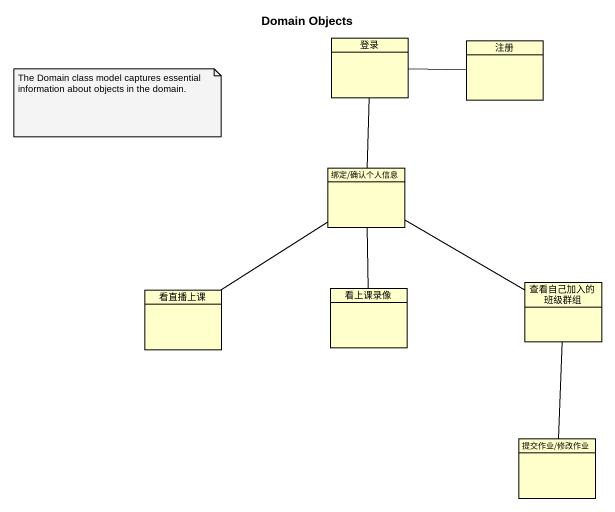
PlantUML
@startuml
title Domain Objects
hide circle
hide empty members
class 登录
class 注册
class "绑定/确认个人信息" as 绑定_确认个人信息
class 看直播上课
class 看上课录像
class 查看自己加入的班级群组
class "提交作业/修改作业" as 提交作业_修改作业
登录 -- 绑定_确认个人信息
注册 -left- 登录
绑定_确认个人信息 -- 看直播上课
绑定_确认个人信息 -- 看上课录像
绑定_确认个人信息 -right- 查看自己加入的班级群组
查看自己加入的班级群组 -- 提交作业_修改作业
note as N1
  The Domain class model captures essential information about objects in the domain.
end note
@enduml
